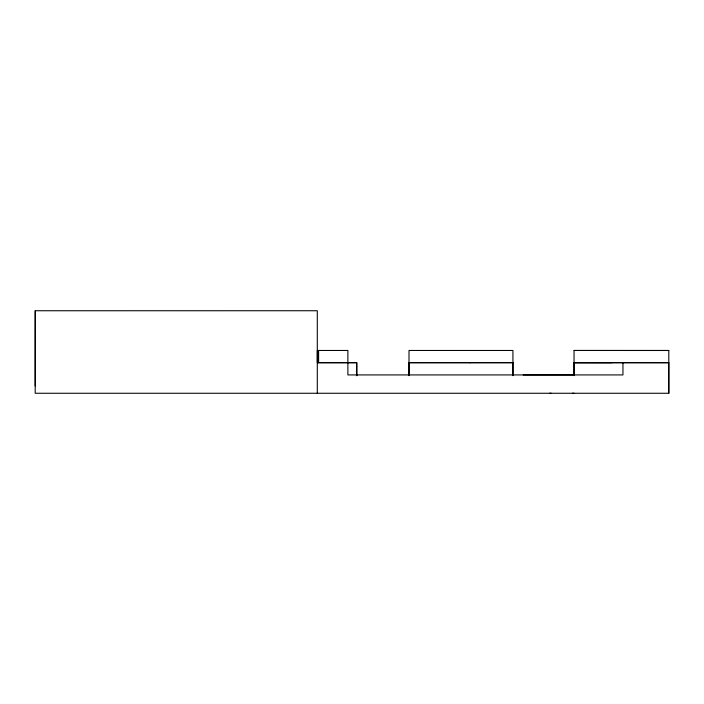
<?xml version="1.0" encoding="UTF-8"?>
<svg xmlns="http://www.w3.org/2000/svg" width="704" height="704" viewBox="0 0 704 704"><rect width="100%" height="100%" fill="white"/><g stroke="black" fill="none" stroke-linecap="round" stroke-linejoin="round"><path stroke-width="1.06" d="M317.302 393.254L317.302 310.737L35.235 310.746L35.2 393.263L668.8 393.263L668.8 362.692L574.05 362.657L574.05 374.924L523.178 374.924M318.542 362.692L318.542 350.469L318.542 362.692L356.743 362.692L356.743 375.663L356.743 362.692L317.302 362.692L317.319 350.469L347.882 350.469L347.882 374.924L622.952 374.924L622.952 362.692M409.006 375.654L409.006 350.469L512.926 350.478L512.926 375.663M574.05 375.663L574.05 350.469L668.8 350.486L668.8 393.263M668.8 362.71L574.05 362.692L612.26 362.692M469.735 362.701L470.246 362.692M574.05 350.478L668.8 350.486M409.006 374.924L409.006 362.692L512.926 362.657L512.926 374.924M409.006 362.692L512.926 362.692M549.586 393.263L551.223 393.263M572.396 393.263L574.033 393.263M35.2 385.915L35.235 310.746"/></g></svg>
